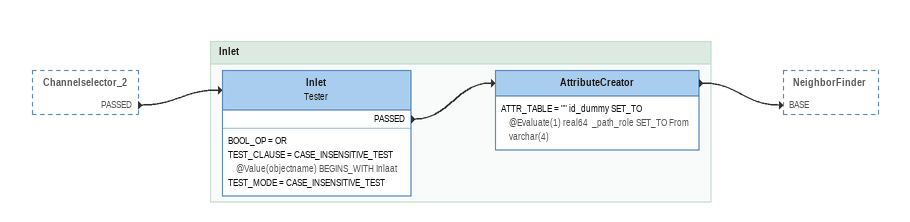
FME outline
Channelselector_2 [outside]
    PASSED -> Inlet

Bookmark: Inlet
Inlet: Tester
    BOOL_OP = OR
    TEST_CLAUSE = CASE_INSENSITIVE_TEST @Value(objectname) BEGINS_WITH Inlaat
    TEST_MODE = CASE_INSENSITIVE_TEST
    PASSED -> AttributeCreator
AttributeCreator
    ATTR_TABLE = "" id_dummy SET_TO @Evaluate(1) real64  _path_role SET_TO From varchar(4)
    -> NeighborFinder [BASE]
